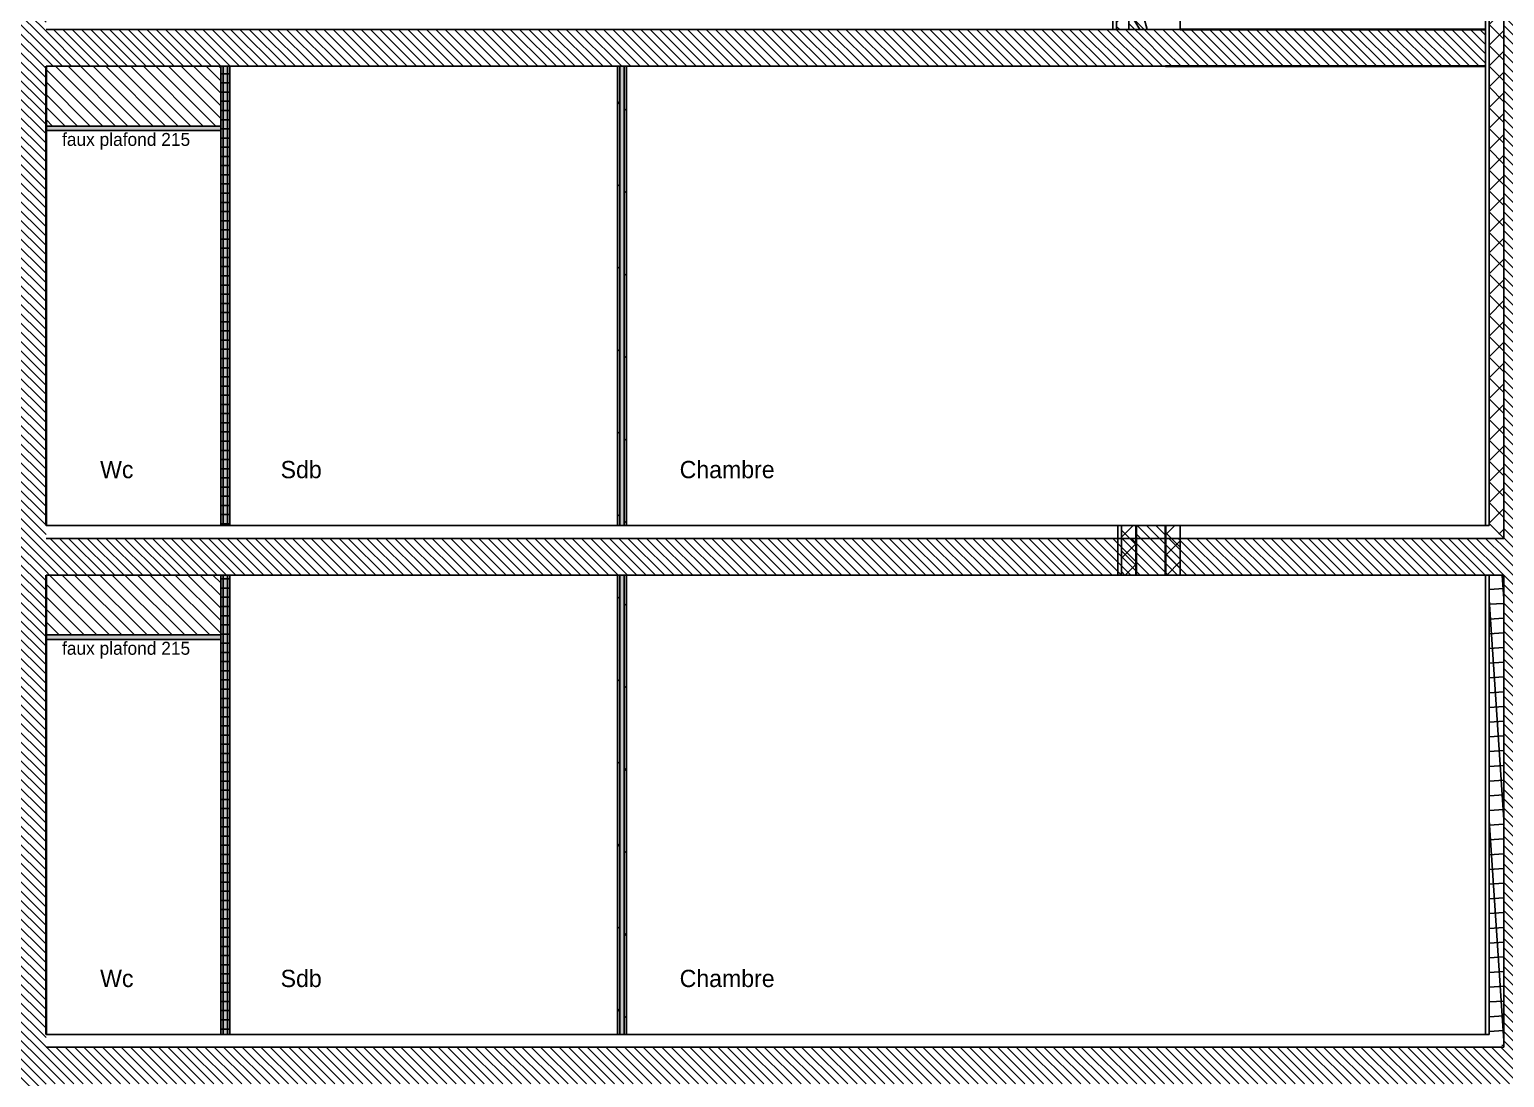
# Model space of a CAD drawing. Header units: centimetres. Extents: x -35664 to 50682, y -23001 to 23705.
# Drawn here: x -7486 to -6684, y -15456 to -14886 of the extents above; entities that cross this region are included whole.
import ezdxf

# ---------------------------------------------------------------- set-up
doc = ezdxf.new("R2010")
doc.units = ezdxf.units.CM
doc.linetypes.add('VW-02', pattern=[0.69435, 0.48607, -0.20828])
for name, color, linetype in [('B GÈnÈral_Hatch', 252, 'Continuous'), ('B Général', 252, 'Continuous'), ('C ANNOTATIONS-cotation', 252, 'Continuous'), ('C ANNOTATIONS-cotation_Hatch', 252, 'Continuous'), ('C ANNOTATIONS-prestations', 252, 'Continuous'), ('C ANNOTATIONS-texte', 252, 'Continuous'), ('GÈnÈral_Hatch', 252, 'Continuous'), ('Général', 252, 'Continuous'), ('prlm-Coupe', 252, 'Continuous')]:
    doc.layers.add(name, color=color, linetype=linetype)
doc.styles.add('Eurostile', font='Eurosti.TTF')
doc.styles.add('Eurostile (italic)', font='Eurostib.TTF')
pattern_1 = [(225, (0, 0), (5.656854, -5.656854), []), (315, (0, 0), (-5.656854, -5.656854), [])]
pattern_2 = [(45, (0, 0), (2.4253472, -2.6458333), [])]
pattern_3 = [(45, (0, 0), (-5.65685, 5.65685), []), (135, (0, 0), (5.65685, 5.65685), [])]
pattern_4 = [(270, (1e-16, 1.6667), (-5, 5e-14), [])]
pattern_5 = [(45, (0, 0), (22.45064, -22.45064), [])]
pattern_6 = [(45, (0, 0.2205), (-3.527778, 3.3072917), [])]

# ---------------------------------------------------------------- blocks, each defined once
blk = doc.blocks.new('B 90.PF 208 Coupe')
at = {"layer": 'B GÈnÈral_Hatch', "linetype": 'Continuous'}
h = blk.add_hatch(dxfattribs=at)
h.set_pattern_fill('02_ISOLANT', color=256, style=0, pattern_type=2)
h.set_pattern_definition(pattern_3)
h.paths.add_polyline_path([(-116.7, 17), (-89.7, 17), (-89.7, 8), (-106.7, 8), (-106.7, 9), (-116.7, 9)])
for points in [[(-89.7, 9), (-89.8, 9), (-89.8, 7.6), (-106.6, 7.6), (-106.6, 9.1), (-116.7, 9.1), (-116.7, 9), (-106.7, 9), (-106.7, 7.5), (-89.7, 7.5)], [(-90.4, -15.1), (112.33, -15.1), (112.33, -15.6), (-90.4, -15.6)], [(-66.85, -8.15), (-61.85, -9.49), (-66.85, -10.83)], [(-90.4, -17.1), (112.33, -17.1), (112.33, -16.6), (-90.4, -16.6)]]:
    blk.add_hatch(color=250, dxfattribs=at).paths.add_polyline_path(points)
at = {"layer": 'B GÈnÈral_Hatch', "linetype": 'Continuous', "lineweight": 18}
h = blk.add_hatch(dxfattribs=at)
h.set_pattern_fill('50_BETON', color=256, style=0, pattern_type=2)
h.set_pattern_definition(pattern_2)
h.paths.add_polyline_path([(-116.7, -7), (-106.7, -7), (-106.7, 9), (-116.7, 9)])
at = {"layer": 'B GÈnÈral_Hatch', "linetype": 'Continuous'}
h = blk.add_hatch(dxfattribs=at)
h.set_pattern_fill('02_ISOLANT', color=256, style=0, pattern_type=2)
h.set_pattern_definition(pattern_3)
h.paths.add_polyline_path([(-116.7, -15), (-116.7, -7), (-110.7, -7), (-110.7, -15)])
at = {"layer": 'B GÈnÈral_Hatch', "linetype": 'Continuous', "lineweight": 18}
h = blk.add_hatch(dxfattribs=at)
h.set_pattern_fill('50_BETON', color=256, style=0, pattern_type=2)
h.set_pattern_definition(pattern_2)
h.paths.add_polyline_path([(140.3, -11), (140.3, -1), (118.3, -7), (118.3, -11)])
at = {"layer": 'GÈnÈral_Hatch', "linetype": 'Continuous'}
h = blk.add_hatch(dxfattribs=at)
h.set_pattern_fill('02_ISOLANT', color=256, style=0, pattern_type=2)
h.set_pattern_definition(pattern_3)
h.paths.add_polyline_path([(118.3, -11), (140.3, -11), (140.3, -17.6), (118.3, -17.6)])
at = {"layer": 'B Général', "linetype": 'Continuous'}
for p, q in [((-110.7, -7), (-110.7, -17)), ((92.64, -11), (-101.87, -11)), ((-98.55, -9.49), (-61.85, -9.49)), ((-90.2, -9), (99.2, -9)), ((-90.2, -10), (99.2, -10))]:
    blk.add_line(p, q, dxfattribs=at)
at = {"layer": 'B Général', "linetype": 'VW-02', "ltscale": 25.4}
for p, q in [((-99.45, -1.75), (-97.45, -1.75)), ((-98.45, -0.75), (-98.45, -2.75))]:
    blk.add_line(p, q, dxfattribs=at)
at = {"layer": 'B Général', "linetype": 'Continuous', "flags": 128}
for points in [[(-116.7, 17), (-89.7, 17), (-89.7, 8), (-106.7, 8), (-106.7, 9), (-116.7, 9)], [(-116.7, -7), (-106.7, -7), (-106.7, 9), (-116.7, 9)]]:
    blk.add_lwpolyline(points, dxfattribs=at)
for points in [[(-115.2, 17), (140.3, 17), (140.3, -5), (130.3, -11), (126.3, -11), (126.3, -11), (-115.2, -11)], [(-89.7, 9), (-89.8, 9), (-89.8, 7.6), (-106.6, 7.6), (-106.6, 9.1), (-116.7, 9.1), (-116.7, 9), (-106.7, 9), (-106.7, 7.5), (-89.7, 7.5), (-89.7, 9)], [(-116.7, -15), (-116.7, -7), (-110.7, -7), (-110.7, -15)], [(-110.7, -11), (-110.7, -7), (-106.7, -7), (-106.7, -11)], [(-116.7, -17), (-116.7, -15), (-110.7, -15), (-110.7, -17)], [(-90.2, -17), (-110.7, -17), (-110.7, -11), (-90.2, -11)], [(-95.31, -12.6), (116.65, -12.6), (116.65, -19.6), (-95.31, -19.6)], [(-66.85, -8.15), (-61.85, -9.49), (-66.85, -10.83)]]:
    blk.add_lwpolyline(points, close=True, dxfattribs=at)
at = {"layer": 'B Général', "linetype": 'Continuous', "lineweight": 25, "flags": 128}
for points in [[(-106.7, -10), (-106.7, 7), (-89.7, 7), (-89.7, -10)], [(140.3, -11), (140.3, -1), (140.3, -1), (140.3, -1), (118.3, -7), (118.3, -11)]]:
    blk.add_lwpolyline(points, close=True, dxfattribs=at)
at = {"layer": 'B Général', "flags": 128}
for points in [[(112.3, -19.6), (112.3, -11), (113.8, -11), (114.48, -7), (118.3, -7), (118.3, -19.6)], [(-98.8, -11), (-91.87, -11), (-91.87, -17), (-98.8, -17)], [(-88.43, -15.1), (-88.43, -12.6), (-95.31, -12.6), (-95.31, -19.6), (-88.43, -19.6), (-88.43, -17.1), (-90.4, -17.1), (-90.4, -15.1)], [(-90.4, -15.1), (112.33, -15.1), (112.33, -15.6), (-90.4, -15.6)], [(108.86, -15.1), (108.86, -12.6), (115.74, -12.6), (115.74, -19.6), (108.86, -19.6), (108.86, -17.1), (110.83, -17.1), (110.83, -15.1)], [(-90.4, -17.1), (112.33, -17.1), (112.33, -16.6), (-90.4, -16.6)]]:
    blk.add_lwpolyline(points, close=True, dxfattribs=at)
at = {"layer": 'B Général', "linetype": 'Continuous'}
blk.add_open_spline([(-105.23, -5.59), (-104.2, -7.39), (-100.62, -9.48), (-96.47, -9.5), (-92.87, -7.45), (-90.78, -3.87), (-90.76, 0.28), (-92.81, 3.88), (-96.39, 5.98), (-100.54, 6), (-104.14, 3.94), (-106.23, 0.36), (-106.26, -3.79), (-105.23, -5.59)], degree=2, dxfattribs=at)
at = {"layer": 'Général', "linetype": 'Continuous'}
for p, q in [((118.19, -5.47), (118.19, -5.02)), ((118.3, -17.6), (140.3, -17.6)), ((118.3, -19.6), (140.3, -19.6))]:
    blk.add_line(p, q, dxfattribs=at)
at = {"layer": 'Général', "linetype": 'Continuous', "flags": 128}
for points in [[(116.34, -7), (116.69, -5.02), (118.19, -5.02), (117.82, -5.02)], [(116.8, -7), (117.07, -5.47), (118.19, -5.47)]]:
    blk.add_lwpolyline(points, dxfattribs=at)
blk.add_lwpolyline([(118.3, -11), (140.3, -11), (140.3, -17.6), (118.3, -17.6)], close=True, dxfattribs=at)
blk = doc.blocks.new('B 90.Groupe-380-1')
at = {"layer": 'B GÈnÈral_Hatch', "linetype": 'Continuous', "lineweight": 18}
h = blk.add_hatch(dxfattribs=at)
h.set_pattern_fill('50_BETON', color=256, style=0, pattern_type=2)
h.set_pattern_definition(pattern_2)
h.paths.add_polyline_path([(-1752.07, 5093.41), (-1172.07, 5093.41), (-1152.07, 5109.41), (-1752.07, 5109.41)])
at = {"layer": 'B GÈnÈral_Hatch', "linetype": 'Continuous'}
h = blk.add_hatch(dxfattribs=at)
h.set_pattern_fill('02_ISOLANT', color=256, angle=90, style=0, pattern_type=2)
h.set_pattern_definition([(135, (0, 0), (-5.656854, -5.656854), []), (225, (0, 0), (-5.656854, 5.656854), [])])
h.paths.add_polyline_path([(-1752.07, 5085.41), (-1456.07, 5085.41), (-1449.07, 5093.41), (-1752.07, 5093.41)])
h = blk.add_hatch(dxfattribs=at)
h.set_pattern_fill('02_ISOLANT', color=256, angle=-131.18593, style=0, pattern_type=2)
h.set_pattern_definition([(-86.18593, (0, 0), (7.982281, 0.532152), []), (3.81407, (0, 0), (0.532152, -7.982281), [])])
h.paths.add_polyline_path([(-1172.07, 5093.41), (-1429.07, 5093.41), (-1429.07, 5085.41), (-1179.07, 5085.41)])
at = {"layer": 'B GÈnÈral_Hatch', "linetype": 'Continuous', "lineweight": 18}
h = blk.add_hatch(dxfattribs=at)
h.set_pattern_fill('50_BETON', color=256, style=0, pattern_type=2)
h.set_pattern_definition(pattern_2)
h.paths.add_polyline_path([(-1726.07, 5083.41), (-1726.07, 4909.39), (-1706.07, 4909.39), (-1706.07, 5083.41)])
at = {"layer": 'B GÈnÈral_Hatch', "linetype": 'Continuous'}
for points in [[(-1456.07, 4614.87), (-1456.07, 4616.17), (-1706.07, 4616.17), (-1706.07, 4614.87)], [(-1179.07, 4614.87), (-1179.07, 4616.17), (-1429.07, 4616.17), (-1429.07, 4614.87)], [(-1456.07, 4611.17), (-1456.07, 4612.47), (-1706.07, 4612.47), (-1706.07, 4611.17)], [(-1179.07, 4611.17), (-1179.07, 4612.47), (-1429.07, 4612.47), (-1429.07, 4611.17)], [(-1456.07, 4399.09), (-1456.07, 4400.39), (-1706.07, 4400.39), (-1706.07, 4399.09)], [(-1456.07, 4396.69), (-1456.07, 4399.09), (-1706.07, 4399.09), (-1706.07, 4396.69)], [(-1179.07, 4399.09), (-1179.07, 4400.39), (-1429.07, 4400.39), (-1429.07, 4399.09)], [(-1179.07, 4396.69), (-1179.07, 4399.09), (-1429.07, 4399.09), (-1429.07, 4396.69)], [(-1456.07, 4395.39), (-1456.07, 4396.69), (-1706.07, 4396.69), (-1706.07, 4395.39)], [(-1673.49, 4300.39), (-1673.49, 4395.39), (-1671.07, 4395.39), (-1671.07, 4300.39)], [(-1179.07, 4395.39), (-1179.07, 4396.69), (-1429.07, 4396.69), (-1429.07, 4395.39)], [(-1396.49, 4300.39), (-1396.49, 4395.39), (-1394.07, 4395.39), (-1394.07, 4300.39)]]:
    blk.add_hatch(color=250, dxfattribs=at).paths.add_polyline_path(points)
h = blk.add_hatch(dxfattribs=at)
h.set_pattern_fill('HYDROFUGE', color=256, style=0, pattern_type=2)
h.set_pattern_definition(pattern_5)
h.paths.add_polyline_path([(-1456.07, 4614.87), (-1456.07, 4616.17), (-1706.07, 4616.17), (-1706.07, 4614.87)])
h = blk.add_hatch(dxfattribs=at)
h.set_pattern_fill('HYDROFUGE', color=256, style=0, pattern_type=2)
h.set_pattern_definition(pattern_5)
h.paths.add_polyline_path([(-1179.07, 4614.87), (-1179.07, 4616.17), (-1429.07, 4616.17), (-1429.07, 4614.87)])
h = blk.add_hatch(dxfattribs=at)
h.set_pattern_fill('HYDROFUGE', color=256, style=0, pattern_type=2)
h.set_pattern_definition(pattern_5)
h.paths.add_polyline_path([(-1456.07, 4611.17), (-1456.07, 4612.47), (-1706.07, 4612.47), (-1706.07, 4611.17)])
h = blk.add_hatch(dxfattribs=at)
h.set_pattern_fill('HYDROFUGE', color=256, style=0, pattern_type=2)
h.set_pattern_definition(pattern_5)
h.paths.add_polyline_path([(-1179.07, 4611.17), (-1179.07, 4612.47), (-1429.07, 4612.47), (-1429.07, 4611.17)])
h = blk.add_hatch(dxfattribs=at)
h.set_pattern_fill('90-0_5 HYDROFUGE_0_5', color=256, angle=180, style=0, pattern_type=2)
h.set_pattern_definition(pattern_4)
h.paths.add_polyline_path([(-1456.07, 4399.09), (-1456.07, 4400.39), (-1706.07, 4400.39), (-1706.07, 4399.09)])
h = blk.add_hatch(dxfattribs=at)
h.set_pattern_fill('90-0_5 HYDROFUGE2_0_5', color=256, angle=180, style=0, pattern_type=2)
h.set_pattern_definition(pattern_4)
h.paths.add_polyline_path([(-1456.07, 4396.69), (-1456.07, 4399.09), (-1706.07, 4399.09), (-1706.07, 4396.69)])
h = blk.add_hatch(dxfattribs=at)
h.set_pattern_fill('90-0_5 HYDROFUGE_0_5', color=256, angle=180, style=0, pattern_type=2)
h.set_pattern_definition(pattern_4)
h.paths.add_polyline_path([(-1179.07, 4399.09), (-1179.07, 4400.39), (-1429.07, 4400.39), (-1429.07, 4399.09)])
h = blk.add_hatch(dxfattribs=at)
h.set_pattern_fill('90-0_5 HYDROFUGE2_0_5', color=256, angle=180, style=0, pattern_type=2)
h.set_pattern_definition(pattern_4)
h.paths.add_polyline_path([(-1179.07, 4396.69), (-1179.07, 4399.09), (-1429.07, 4399.09), (-1429.07, 4396.69)])
h = blk.add_hatch(dxfattribs=at)
h.set_pattern_fill('90-0_5 HYDROFUGE_0_5', color=256, angle=180, style=0, pattern_type=2)
h.set_pattern_definition(pattern_4)
h.paths.add_polyline_path([(-1456.07, 4395.39), (-1456.07, 4396.69), (-1706.07, 4396.69), (-1706.07, 4395.39)])
h = blk.add_hatch(dxfattribs=at)
h.set_pattern_fill('F_P__SOFFITE', color=256, style=0, pattern_type=2)
h.set_pattern_definition(pattern_6)
h.paths.add_polyline_path([(-1706.07, 4300.39), (-1706.07, 4395.39), (-1673.49, 4395.39), (-1673.49, 4300.39)])
h = blk.add_hatch(dxfattribs=at)
h.set_pattern_fill('90-0_5 HYDROFUGE_0_5', color=256, angle=180, style=0, pattern_type=2)
h.set_pattern_definition(pattern_4)
h.paths.add_polyline_path([(-1179.07, 4395.39), (-1179.07, 4396.69), (-1429.07, 4396.69), (-1429.07, 4395.39)])
h = blk.add_hatch(dxfattribs=at)
h.set_pattern_fill('F_P__SOFFITE', color=256, style=0, pattern_type=2)
h.set_pattern_definition(pattern_6)
h.paths.add_polyline_path([(-1429.07, 4300.39), (-1429.07, 4395.39), (-1396.49, 4395.39), (-1396.49, 4300.39)])
at = {"layer": 'B GÈnÈral_Hatch', "linetype": 'Continuous', "lineweight": 18}
h = blk.add_hatch(dxfattribs=at)
h.set_pattern_fill('50_BETON', color=256, style=0, pattern_type=2)
h.set_pattern_definition(pattern_2)
h.paths.add_polyline_path([(-1983.07, 4282.39), (-527.07, 4282.39), (-527.07, 4300.39), (-1983.07, 4300.39)])
at = {"layer": 'C ANNOTATIONS-cotation_Hatch', "linetype": 'Continuous', "lineweight": 18}
h = blk.add_hatch(dxfattribs=at)
h.set_pattern_fill('50_BETON', color=256, style=0, pattern_type=2)
h.set_pattern_definition(pattern_2)
h.paths.add_polyline_path([(-1152.07, 5109.41), (-1172.07, 5093.41), (-1172.07, 4300.39), (-1152.07, 4300.39)])
h = blk.add_hatch(dxfattribs=at)
h.set_pattern_fill('50_BETON', color=256, style=0, pattern_type=2)
h.set_pattern_definition(pattern_2)
h.paths.add_polyline_path([(-1429.07, 5093.41), (-1449.07, 5093.41), (-1449.07, 4300.39), (-1429.07, 4300.39)])
at = {"layer": 'C ANNOTATIONS-cotation_Hatch', "linetype": 'Continuous'}
h = blk.add_hatch(dxfattribs=at)
h.set_pattern_fill('02_ISOLANT', color=256, angle=180, style=0, pattern_type=2)
h.set_pattern_definition(pattern_1)
h.paths.add_polyline_path([(-1429.07, 4909.39), (-1429.07, 4917.39), (-1456.07, 4917.39), (-1456.07, 4909.39)])
at = {"layer": 'C ANNOTATIONS-cotation_Hatch', "linetype": 'Continuous', "lineweight": 18}
h = blk.add_hatch(dxfattribs=at)
h.set_pattern_fill('50_BETON', color=256, style=0, pattern_type=2)
h.set_pattern_definition(pattern_2)
h.paths.add_polyline_path([(-1726.07, 4893.39), (-1726.07, 4893.39), (-1706.07, 4909.39), (-1726.07, 4909.39)])
h = blk.add_hatch(dxfattribs=at)
h.set_pattern_fill('50_BETON', color=256, style=0, pattern_type=2)
h.set_pattern_definition(pattern_2)
h.paths.add_polyline_path([(-1706.07, 4909.39), (-1726.07, 4893.39), (-1726.07, 4300.39), (-1706.07, 4300.39)])
h = blk.add_hatch(dxfattribs=at)
h.set_pattern_fill('50_BETON', color=256, style=0, pattern_type=2)
h.set_pattern_definition(pattern_2)
h.paths.add_polyline_path([(-1429.07, 4893.39), (-1429.07, 4909.39), (-1456.07, 4909.39), (-1456.07, 4893.39)])
at = {"layer": 'C ANNOTATIONS-cotation_Hatch', "linetype": 'Continuous'}
h = blk.add_hatch(dxfattribs=at)
h.set_pattern_fill('02_ISOLANT', color=256, angle=-70.57042, style=0, pattern_type=2)
h.set_pattern_definition([(-25.57042, (0, 0), (3.45296, 7.216444), []), (64.42958, (0, 0), (7.216444, -3.45296), [])])
h.paths.add_polyline_path([(-1726.07, 4893.39), (-1726.07, 4893.39), (-1726.07, 4893.39)])
h = blk.add_hatch(dxfattribs=at)
h.set_pattern_fill('02_ISOLANT', color=256, angle=180, style=0, pattern_type=2)
h.set_pattern_definition(pattern_1)
h.paths.add_polyline_path([(-1429.07, 4885.39), (-1429.07, 4893.39), (-1456.07, 4893.39), (-1456.07, 4885.39)])
at = {"layer": 'B GÈnÈral_Hatch', "color": 250, "linetype": 'Continuous'}
for points in [[(-1456.07, 4616.17), (-1456.07, 4611.17), (-1706.07, 4616.17), (-1706.07, 4611.17)], [(-1179.07, 4616.17), (-1179.07, 4611.17), (-1429.07, 4616.17), (-1429.07, 4611.17)]]:
    blk.add_solid(points, dxfattribs=at)
at = {"layer": 'B Général', "linetype": 'Continuous'}
for p, q in [((-1449.07, 5093.41), (-1752.07, 5093.41)), ((-1449.07, 5093.41), (-1752.07, 5093.41)), ((-1172.07, 5093.41), (-1429.07, 5093.41)), ((-1172.07, 5093.41), (-1429.07, 5093.41)), ((-1456.07, 5085.41), (-1752.07, 5085.41)), ((-1456.07, 5085.41), (-1752.07, 5085.41)), ((-1456.07, 5083.41), (-1752.07, 5083.41)), ((-1726.07, 5083.41), (-1752.07, 5083.41)), ((-1726.07, 4917.39), (-1726.07, 5083.41)), ((-1456.07, 5083.41), (-1706.07, 5083.41)), ((-1706.07, 4917.39), (-1706.07, 5083.41)), ((-1179.07, 5085.41), (-1429.07, 5085.41)), ((-1179.07, 5085.41), (-1429.07, 5085.41)), ((-1179.07, 5083.41), (-1429.07, 5083.41)), ((-1179.07, 5083.41), (-1429.07, 5083.41)), ((-1456.07, 4616.17), (-1706.07, 4616.17)), ((-1456.07, 4616.17), (-1706.07, 4616.17)), ((-1456.07, 4614.87), (-1706.07, 4614.87)), ((-1456.07, 4614.87), (-1706.07, 4614.87)), ((-1179.07, 4616.17), (-1429.07, 4616.17)), ((-1179.07, 4616.17), (-1429.07, 4616.17)), ((-1179.07, 4614.87), (-1429.07, 4614.87)), ((-1179.07, 4614.87), (-1429.07, 4614.87)), ((-1456.07, 4612.47), (-1706.07, 4612.47)), ((-1456.07, 4612.47), (-1706.07, 4612.47)), ((-1456.07, 4611.17), (-1706.07, 4611.17)), ((-1456.07, 4611.17), (-1706.07, 4611.17)), ((-1179.07, 4612.47), (-1429.07, 4612.47)), ((-1179.07, 4612.47), (-1429.07, 4612.47)), ((-1179.07, 4611.17), (-1429.07, 4611.17)), ((-1179.07, 4611.17), (-1429.07, 4611.17)), ((-1456.07, 4400.39), (-1706.07, 4400.39)), ((-1456.07, 4400.39), (-1706.07, 4400.39)), ((-1456.07, 4399.09), (-1706.07, 4399.09)), ((-1456.07, 4399.09), (-1706.07, 4399.09)), ((-1179.07, 4400.39), (-1429.07, 4400.39)), ((-1179.07, 4400.39), (-1429.07, 4400.39)), ((-1179.07, 4399.09), (-1429.07, 4399.09)), ((-1179.07, 4399.09), (-1429.07, 4399.09)), ((-1456.07, 4396.69), (-1706.07, 4396.69)), ((-1456.07, 4396.69), (-1706.07, 4396.69)), ((-1456.07, 4395.39), (-1706.07, 4395.39)), ((-1456.07, 4395.39), (-1706.07, 4395.39)), ((-1179.07, 4396.69), (-1429.07, 4396.69)), ((-1179.07, 4396.69), (-1429.07, 4396.69)), ((-1179.07, 4395.39), (-1429.07, 4395.39)), ((-1179.07, 4395.39), (-1429.07, 4395.39)), ((-1456.07, 4300.39), (-1706.07, 4300.39)), ((-1179.07, 4300.39), (-1429.07, 4300.39))]:
    blk.add_line(p, q, dxfattribs=at)
at = {"layer": 'B Général', "linetype": 'Continuous', "lineweight": 35}
for p, q in [((-1726.07, 4917.39), (-1726.07, 5083.41)), ((-1706.07, 4917.39), (-1706.07, 5083.41)), ((-1706.07, 4909.39), (-1706.07, 4917.39)), ((-1456.07, 4300.39), (-1706.07, 4300.39)), ((-1179.07, 4300.39), (-1429.07, 4300.39))]:
    blk.add_line(p, q, dxfattribs=at)
at = {"layer": 'B Général', "linetype": 'Continuous', "flags": 128}
for points in [[(-1706.07, 4300.39), (-1706.07, 4395.39), (-1673.49, 4395.39), (-1673.49, 4300.39)], [(-1673.49, 4300.39), (-1673.49, 4395.39), (-1671.07, 4395.39), (-1671.07, 4300.39)], [(-1429.07, 4300.39), (-1429.07, 4395.39), (-1396.49, 4395.39), (-1396.49, 4300.39)], [(-1396.49, 4300.39), (-1396.49, 4395.39), (-1394.07, 4395.39), (-1394.07, 4300.39)]]:
    blk.add_lwpolyline(points, close=True, dxfattribs=at)
at = {"layer": 'C ANNOTATIONS-cotation', "linetype": 'Continuous'}
for p, q in [((-1449.07, 4300.39), (-1449.07, 5093.41)), ((-1429.07, 5093.41), (-1429.07, 5083.41)), ((-1172.07, 4300.39), (-1172.07, 5093.41)), ((-1456.07, 5083.41), (-1456.07, 5085.41)), ((-1456.07, 4300.39), (-1456.07, 5083.41)), ((-1456.07, 4300.39), (-1456.07, 5083.41)), ((-1429.07, 4300.39), (-1429.07, 5083.41)), ((-1429.07, 4300.39), (-1429.07, 5083.41)), ((-1179.07, 5083.41), (-1179.07, 5085.41)), ((-1179.07, 4300.39), (-1179.07, 5083.41)), ((-1179.07, 4300.39), (-1179.07, 5083.41)), ((-1726.07, 4917.39), (-1726.07, 4917.39)), ((-1726.07, 4917.39), (-1726.07, 4893.39)), ((-1726.07, 4917.39), (-1726.07, 4917.39)), ((-1706.07, 4909.39), (-1706.07, 4917.39)), ((-1429.07, 4917.39), (-1456.07, 4917.39)), ((-1429.07, 4917.39), (-1456.07, 4917.39)), ((-1726.07, 4909.39), (-1726.07, 4909.39)), ((-1706.07, 4300.39), (-1706.07, 4909.39)), ((-1706.07, 4300.39), (-1706.07, 4909.39)), ((-1429.07, 4909.39), (-1456.07, 4909.39)), ((-1726.07, 4893.39), (-1726.07, 4893.39)), ((-1726.07, 4300.39), (-1726.07, 4893.39)), ((-1429.07, 4893.39), (-1456.07, 4893.39)), ((-1429.07, 4885.39), (-1456.07, 4885.39)), ((-1429.07, 4885.39), (-1456.07, 4885.39)), ((-1429.07, 4883.39), (-1456.07, 4883.39)), ((-1429.07, 4883.39), (-1456.07, 4883.39))]:
    blk.add_line(p, q, dxfattribs=at)
at = {"layer": 'C ANNOTATIONS-cotation', "linetype": 'Continuous', "lineweight": 35}
for p, q in [((-1726.07, 4909.39), (-1726.07, 4909.39)), ((-1429.07, 4909.39), (-1456.07, 4909.39)), ((-1726.07, 4893.39), (-1726.07, 4893.39)), ((-1429.07, 4893.39), (-1456.07, 4893.39))]:
    blk.add_line(p, q, dxfattribs=at)
at = {"layer": 'B Général'}
blk.add_blockref('B 90.PF 208 Coupe', (-1866.37, 4900.39), dxfattribs=at)
at = {"layer": 'C ANNOTATIONS-prestations', "char_height": 7.0487, "attachment_point": 1, "rotation": 90, "line_spacing_factor": 0.895453, "style": 'Eurostile (italic)'}
for insert in [(-1669.76, 4309.09), (-1392.76, 4309.09)]:
    blk.add_mtext('faux plafond 215', dxfattribs=dict(at, insert=insert))
at = {"layer": 'C ANNOTATIONS-texte', "char_height": 9.398, "attachment_point": 1, "rotation": 89.99998, "line_spacing_factor": 0.895453, "style": 'Eurostile'}
for s, insert in [('Chambre', (-1491.22, 4645.06)), ('Chambre', (-1214.22, 4645.06)), ('Sdb', (-1491.22, 4428)), ('Sdb', (-1214.22, 4428)), ('Wc', (-1491.22, 4329.81)), ('Wc', (-1214.22, 4329.81))]:
    blk.add_mtext(s, dxfattribs=dict(at, insert=insert))
blk = doc.blocks.new('A$C373B78D5')
at = {"layer": 'C ANNOTATIONS-cotation', "rotation": 270}
blk.add_blockref('B 90.Groupe-380-1', (-34889.02, 860.88), dxfattribs=at)

msp = doc.modelspace()

# ---------------------------------------------------------------- block references
at = {"layer": 'prlm-Coupe'}
msp.add_blockref('A$C373B78D5', (23111.623, -17472.851), dxfattribs=at)

doc.saveas('drawing.dxf')
